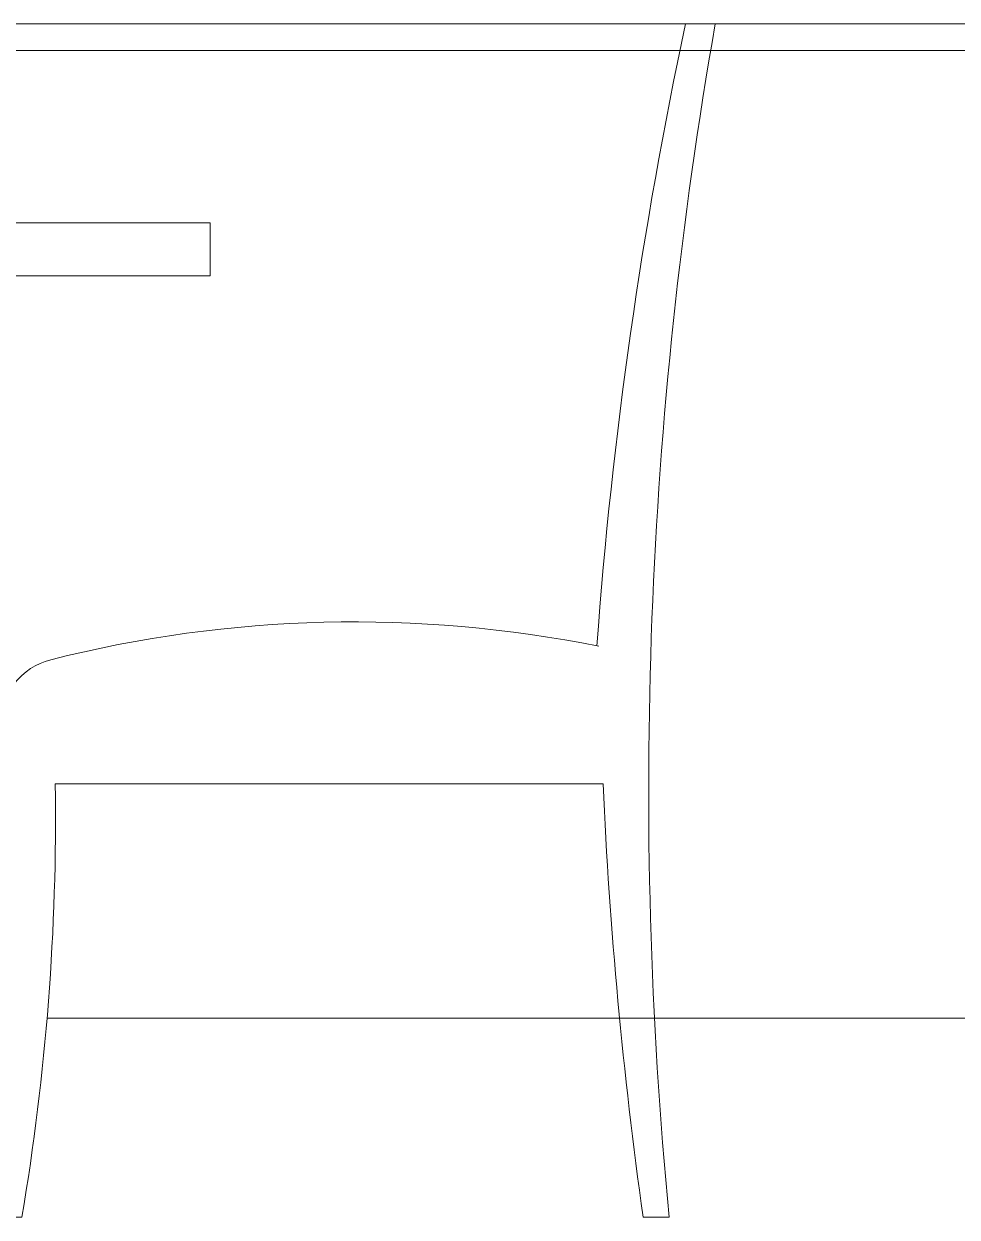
# Model space of a CAD drawing. Header units: millimetres. Extents: x 485872 to 486142, y -52344 to -52207.
# Drawn here: x 486100.331 to 486101.035, y -52334.377 to -52333.477 of the extents above; entities that cross this region are included whole.
import ezdxf

# ---------------------------------------------------------------- set-up
doc = ezdxf.new("R2010")
doc.units = ezdxf.units.MM
doc.header["$LTSCALE"] = 15
doc.layers.add('G', color=8, linetype='Continuous')

# ---------------------------------------------------------------- blocks, each defined once
blk = doc.blocks.new('A$C40DE41E0')
at = {"linetype": 'Continuous', "lineweight": 9, "ltscale": 0.8}
blk.add_lwpolyline([(87.77, 430.57, -0.112305), (501.18, 420.41, -0.343237), (538.89, 371.94), (538.89, 0), (522.89, 0, -0.045594), (497.74, 326.81), (84.56, 326.81, -0.02407), (54.32, 0), (34.71, 0, 0.067421), (0, 900), (22.31, 900, -0.034591), (89.21, 430.86, -0.034591)], format="xyb", dxfattribs=at)
blk.add_lwpolyline([(1232, 710), (1232, 750), (381.01, 750), (381.01, 710)], close=True, dxfattribs=at)

msp = doc.modelspace()

# ---------------------------------------------------------------- linework, layer by layer
at = {"layer": 'G', "lineweight": 0}
for points in [[(486101.24413, -52333.47664), (486098.84799, -52333.47664)], [(486098.88336, -52333.49664), (486101.20876, -52333.49664)], [(486101.20402, -52334.22664), (486100.34867, -52334.22664)]]:
    msp.add_lwpolyline(points, dxfattribs=at)

# ---------------------------------------------------------------- block references
at = {"xscale": -0.001, "yscale": 0.001, "zscale": 0.001}
msp.add_blockref('A$C40DE41E0', (486100.85257, -52334.37664), dxfattribs=at)

doc.saveas('drawing.dxf')
